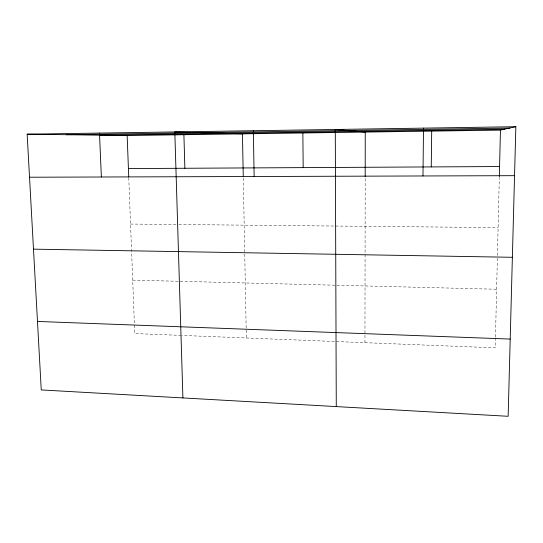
<?xml version="1.0" encoding="UTF-8"?>
<svg xmlns="http://www.w3.org/2000/svg" width="543" height="543" viewBox="0 0 543 543"><rect width="100%" height="100%" fill="white"/><g stroke="black" fill="none" stroke-linecap="round" stroke-linejoin="round"><path stroke-width="0.41" stroke-dasharray="2.71 2.04" d="M364.95 342.681L365.188 177.405M495.454 337.794L495.209 347.839L182.109 335.438M495.474 336.959L497.415 256.323M497.436 255.481L499.309 177.418M130.551 224.055L178.023 224.517M178.871 224.524L498.101 227.619M132.709 280.14L496.621 289.249M181.26 335.404L134.759 333.565L134.406 324.381M128.772 177.826L134.372 323.547M243.291 178.043L246.346 337.984"/><path stroke-width="0.81" d="M365.188 176.556L365.256 132.071L335.282 129.472L336.273 406.592M422.97 175.966L423.506 128.121M431.251 166.918L431.699 131.107M499.329 176.584L500.449 130.11L515.85 126.709L508.146 416.291L41.254 389.935L27.15 134.189L515.85 126.709M66.26 134.712L509.707 128.067M99.736 135.159L504.576 129.2M27.15 134.189L127.15 135.533L500.449 130.11M128.419 168.574L499.574 166.545M29.526 177.228L514.547 175.674M33.49 249.149L512.375 257.294M37.481 321.449L510.203 339.076M99.478 133.083L101.371 176.998M127.15 135.533L128.745 176.984M182.91 397.931L174.812 131.929L242.443 133.856L243.257 176.36M183.901 134.705L184.871 168.269M253.35 130.727L254.138 176.509M302.865 132.981L303.177 167.617"/></g></svg>
